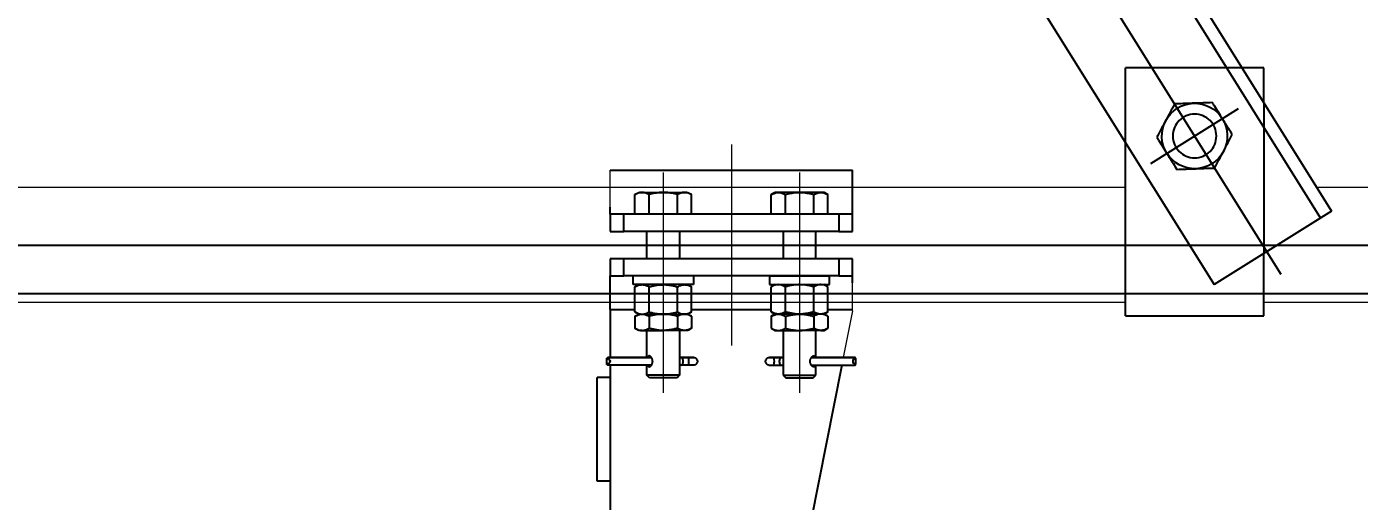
# Model space of a CAD drawing. Header units: millimetres. Extents: x -37020 to 35906, y -101 to 52234.
# Drawn here: x -124.8171 to -124.328, y 425.6242 to 425.7983 of the extents above; entities that cross this region are included whole.
import ezdxf

# ---------------------------------------------------------------- set-up
doc = ezdxf.new("R2010")
doc.units = ezdxf.units.MM
doc.header["$PDMODE"] = 35
doc.header["$PDSIZE"] = 1
doc.linetypes.add('CENTER', pattern=[50.800000000000004, 31.75, -6.35, 6.35, -6.35])
doc.linetypes.add('HIDDEN', pattern=[9.524999999999999, 6.35, -3.175])
for name, color, linetype in [('Catenaria', 2, 'Continuous'), ('CI-Proyecciones', 1, 'HIDDEN'), ('galibo', 41, 'Continuous'), ('GE-Cotas', 1, 'Continuous'), ('Layer1', 1, 'Continuous')]:
    doc.layers.add(name, color=color, linetype=linetype)
doc.styles.add('Romans', font='romans.shx', dxfattribs={"width": 0.8})
doc.dimstyles.new('COTAS GENERAL', dxfattribs={"dimscale": 0.1, "dimtxt": 2.5, "dimasz": 2.5, "dimexe": 1, "dimexo": 1, "dimgap": 1.25, "dimtad": 1, "dimzin": 1, "dimdsep": 46, "dimtxsty": 'Romans', "dimcen": 1, "dimclrd": 2, "dimclre": 1, "dimclrt": 3, "dimaunit": 1, "dimadec": 3, "dimazin": 0, "dimtfac": 1, "dimtix": 1, "dimtmove": 0, "dimatfit": 0, "dimfxl": 1, "dimtolj": 1, "dimarcsym": 0})

# ---------------------------------------------------------------- blocks, each defined once
blk = doc.blocks.new('galibo TA')
at = {"layer": 'galibo', "linetype": 'HIDDEN'}
blk.add_line((1.209999999031425, 5.700000001117587), (0, 5.700000001117587), dxfattribs=at)
blk = doc.blocks.new('*D298')
at = {"layer": 'Defpoints', "color": 0, "transparency": 16777216}
for p in [(-126.8620029449, 427.7739918884645), (-126.3949906184222, 427.6854628782409), (-124.3305235242427, 420.0004132785378)]:
    blk.add_point(p, dxfattribs=at)
at = {"layer": 'GE-Cotas', "color": 1, "lineweight": -2, "transparency": 16777216}
for p, q in [((-126.6620029449, 427.7739918884645), (-127.3965267544238, 427.7739918884645)), ((-126.5949906184222, 427.6854628782409), (-126.6620029449, 427.7739918884645)), ((-126.4449906184222, 427.6854628782409), (-126.5949906184222, 427.6854628782409))]:
    blk.add_line(p, q, dxfattribs=at)
at = {"layer": 'GE-Cotas', "color": 3, "linetype": 'Continuous', "transparency": 16777216, "insert": (-127.1605148496619, 427.8989918884645), "char_height": 0.125, "attachment_point": 5, "style": 'Romans'}
blk.add_mtext('\\A1;+7685', dxfattribs=at)
blk = doc.blocks.new('*D299')
at = {"layer": 'Defpoints', "color": 0, "transparency": 16777216}
for p in [(-126.9283814129122, 428.0148249539998), (-126.4544368758018, 427.9210333963077), (-124.3305235242427, 420.0004132785378)]:
    blk.add_point(p, dxfattribs=at)
at = {"layer": 'GE-Cotas', "color": 1, "lineweight": -2, "transparency": 16777216}
for p, q in [((-126.7283814129122, 428.0148249539998), (-127.4337385557693, 428.0148249539998)), ((-126.6544368758018, 427.9210333963077), (-126.7283814129122, 428.0148249539998)), ((-126.5044368758018, 427.9210333963077), (-126.6544368758018, 427.9210333963077))]:
    blk.add_line(p, q, dxfattribs=at)
at = {"layer": 'GE-Cotas', "color": 3, "linetype": 'Continuous', "transparency": 16777216, "insert": (-127.2123099843408, 428.1398249539998), "char_height": 0.125, "attachment_point": 5, "style": 'Romans'}
blk.add_mtext('\\A1;+7921', dxfattribs=at)
blk = doc.blocks.new('*D300')
at = {"layer": 'Defpoints', "color": 0, "transparency": 16777216}
for p in [(-126.2238546726692, 426.2681842783806), (-126.9374550498494, 425.9405357291444), (-124.3305235242427, 420.0004132785378)]:
    blk.add_point(p, dxfattribs=at)
at = {"layer": 'GE-Cotas', "color": 1, "lineweight": -2, "transparency": 16777216}
for p, q in [((-126.5374550498494, 426.2681842783806), (-126.7374550498494, 425.9405357291444)), ((-126.2738546726692, 426.2681842783806), (-126.5374550498494, 426.2681842783806)), ((-126.7374550498494, 425.9405357291444), (-127.4719788593733, 425.9405357291444))]:
    blk.add_line(p, q, dxfattribs=at)
at = {"layer": 'GE-Cotas', "color": 3, "linetype": 'Continuous', "transparency": 16777216, "insert": (-127.2359669546114, 426.0655357291444), "char_height": 0.125, "attachment_point": 5, "style": 'Romans'}
blk.add_mtext('\\A1;+6268', dxfattribs=at)
blk = doc.blocks.new('p in 2000')
at = {"layer": 'Layer1'}
for p, q in [((-149.5929991255437, 229.5413023641962), (-150.0169345369303, 228.8628638872709)), ((-149.5889708971179, 229.5387852477105), (-150.0129063085045, 228.8603467707852)), ((-149.5499182835696, 229.5143824663923), (-149.9738536949561, 228.835943989467)), ((-149.9920932306316, 228.9154285577391), (-149.9840884853619, 228.9154285577391)), ((-149.9920932306316, 228.9026182874876), (-149.9920932306316, 228.9154285577391)), ((-149.9412932349709, 228.8244185594848), (-149.9412932349709, 228.8880516178628)), ((-149.8411863323875, 228.8642592987393), (-149.8411863323875, 228.8778785586705)), ((-149.7522863325306, 228.8778785586705), (-149.8411863323875, 228.8778785586705)), ((-150.0169345369303, 228.8628638872709), (-149.9738536949561, 228.835943989467)), ((-149.8411863323875, 228.8617785590117), (-149.8411863323875, 228.8642592987393)), ((-149.7522863325306, 228.8617785590117), (-149.7522863325306, 228.8642592987393)), ((-149.8411863323875, 228.8617785590117), (-149.8361863334306, 228.8617785590117)), ((-149.8411863323875, 228.8554285590884), (-149.8411863323875, 228.8617785590117)), ((-149.8361863334306, 228.8617785590117), (-149.7572863314875, 228.8617785590117)), ((-149.8361863334306, 228.8617785590117), (-149.8361863334306, 228.8554285590884)), ((-149.7572863314875, 228.8617785590117), (-149.7522863325306, 228.8617785590117)), ((-149.7572863314875, 228.8554285590884), (-149.7572863314875, 228.8617785590117)), ((-149.7522863325306, 228.8617785590117), (-149.7522863325306, 228.8554285590884)), ((-149.8361863334306, 228.8554285590884), (-149.8411863323875, 228.8554285590884)), ((-149.8361863334306, 228.8554285590884), (-149.7572863314875, 228.8554285590884)), ((-149.7522863325306, 228.8554285590884), (-149.7572863314875, 228.8554285590884)), ((-149.9920932306316, 228.8244185594848), (-149.9920932306316, 228.847358224676)), ((-149.8411863323875, 228.8454285588463), (-149.8361863334306, 228.8454285588463)), ((-149.8411863323875, 228.8390785584574), (-149.8411863323875, 228.8454285588463)), ((-149.8361863334306, 228.8454285588463), (-149.7572863314875, 228.8454285588463)), ((-149.8361863334306, 228.8454285588463), (-149.8361863334306, 228.8390785584574)), ((-149.7572863314875, 228.8454285588463), (-149.7522863325306, 228.8454285588463)), ((-149.7572863314875, 228.8390785584574), (-149.7572863314875, 228.8454285588463)), ((-149.7522863325306, 228.8454285588463), (-149.7522863325306, 228.8390785584574)), ((-149.8411863323875, 228.8365978196611), (-149.8411863323875, 228.8390785584574)), ((-149.8361863334306, 228.8390785584574), (-149.8411863323875, 228.8390785584574)), ((-149.8361863334306, 228.8390785584574), (-149.7572863314875, 228.8390785584574)), ((-149.7522863325306, 228.8390785584574), (-149.7572863314875, 228.8390785584574)), ((-149.7522863325306, 228.8365978196611), (-149.7522863325306, 228.8390785584574)), ((-149.7522863325306, 228.8268170681198), (-149.7522863325306, 228.8365978196611)), ((-149.9412932349709, 228.8244185594848), (-149.9920932306316, 228.8244185594848)), ((-149.8321286367453, 228.8268170681198), (-149.8411863323875, 228.8268170681198)), ((-149.7821286378629, 228.8268170681198), (-149.8113440270548, 228.8268170681198)), ((-149.7522863325306, 228.8268170681198), (-149.7613440281724, 228.8268170681198)), ((-149.7522863325306, 228.8268170681198), (-149.7522863325306, 228.8092020989888)), ((-149.8372307271878, 228.8063550171718), (-149.8258812174775, 228.7490629679636)), ((-149.7522863325306, 228.8063550171718), (-149.7522863325306, 228.7490629679636)), ((-149.7522863325306, 228.8018170696099), (-149.7475263316759, 228.8018170696099)), ((-149.7475263316759, 228.7638170708318), (-149.7475263316759, 228.8018170696099)), ((-149.7522863325306, 228.7638170708318), (-149.7475263316759, 228.7638170708318))]:
    blk.add_line(p, q, dxfattribs=at)
at = {"layer": 'Layer1', "linetype": 'CENTER'}
for p, q in [((-149.998419009203, 228.8396566879859), (-149.5600512995069, 229.5411916702296)), ((-149.9506363007084, 228.8803950785672), (-149.9827501470125, 228.9004620368941)), ((-149.3066002358636, 228.8504285577305), (-150.3714954839901, 228.8504285577305))]:
    blk.add_line(p, q, dxfattribs=at)
at = {"layer": 'Layer1', "linetype": 'HIDDEN'}
for p, q in [((-149.9840884853619, 228.9154285577391), (-149.9412932170893, 228.9154285577391)), ((-149.9412932349709, 228.8880516178628), (-149.9412932349709, 228.9154285577391)), ((-149.9920932306316, 228.9026182874876), (-149.9920932306316, 228.847358224676))]:
    blk.add_line(p, q, dxfattribs=at)
at = {"layer": 'Layer1', "lineweight": 15}
for p, q in [((-149.7967363324591, 228.8872615759709), (-149.7967363324591, 228.8135955418333)), ((-149.8217363319003, 228.8770350955769), (-149.8217363319003, 228.8114822566135)), ((-149.8217363319003, 228.8770350955769), (-149.8217363319003, 228.7961874718038)), ((-149.7717363330179, 228.8770350955769), (-149.7717363330179, 228.7961874718038))]:
    blk.add_line(p, q, dxfattribs=at)
at = {"layer": 'Layer1', "linetype": 'Continuous', "lineweight": 15}
for p, q in [((-149.7522863325306, 228.8642592987393), (-149.7522863325306, 228.8778785586705)), ((-150.2014104322196, 228.8715332587257), (-150.011517312408, 228.8715332587257)), ((-149.9411932349711, 228.8715332587257), (-149.4287680024166, 228.8715332587256)), ((-149.8411863323875, 228.8263125222437), (-149.8411863323875, 228.8365978196611)), ((-150.2014104322196, 228.8293238567357), (-149.9920932306316, 228.8293238567357)), ((-149.9412932349709, 228.8293238567357), (-149.4287680024166, 228.8293238567356)), ((-149.8411863323875, 228.8263125222437), (-149.8377950227549, 228.8092020989888))]:
    blk.add_line(p, q, dxfattribs=at)
at = {"layer": 'Layer1', "linetype": 'Continuous'}
for p, q in [((-149.8321286367453, 228.868924710503), (-149.8307363318998, 228.8697285580801)), ((-149.8321286367453, 228.8617785580804), (-149.8321286367453, 228.868924710503)), ((-149.8307363318998, 228.8697285580801), (-149.8295305605342, 228.8697285580801)), ((-149.8295305605342, 228.8697285580801), (-149.8217363319003, 228.8697285580801)), ((-149.8269324843226, 228.8617785580804), (-149.8269324843226, 228.868924710503)), ((-149.8217363319003, 228.8697285580801), (-149.8139421032659, 228.8697285580801)), ((-149.8165401794775, 228.8617785580804), (-149.8165401794775, 228.868924710503)), ((-149.8139421032659, 228.8697285580801), (-149.8127363319003, 228.8697285580801)), ((-149.8127363319003, 228.8697285580801), (-149.8113440270548, 228.868924710503)), ((-149.8113440270548, 228.8617785580804), (-149.8113440270548, 228.868924710503)), ((-149.7807363330174, 228.8697285580801), (-149.7821286378629, 228.868924710503)), ((-149.7821286378629, 228.8617785580804), (-149.7821286378629, 228.868924710503)), ((-149.7795305616517, 228.8697285580801), (-149.7807363330174, 228.8697285580801)), ((-149.7717363330179, 228.8697285580801), (-149.7795305616517, 228.8697285580801)), ((-149.7769324854401, 228.8617785580804), (-149.7769324854401, 228.868924710503)), ((-149.7639421043835, 228.8697285580801), (-149.7717363330179, 228.8697285580801)), ((-149.7665401805951, 228.8617785580804), (-149.7665401805951, 228.868924710503)), ((-149.7627363330178, 228.8697285580801), (-149.7639421043835, 228.8697285580801)), ((-149.7613440281724, 228.868924710503), (-149.7627363330178, 228.8697285580801)), ((-149.7613440281724, 228.8617785580804), (-149.7613440281724, 228.868924710503)), ((-149.8277363319001, 228.8454285577695), (-149.8277363319001, 228.8554285576915)), ((-149.8157363319, 228.8554285576915), (-149.8157363319, 228.8454285577695)), ((-149.7777363330177, 228.8554285576915), (-149.7777363330177, 228.8454285577695)), ((-149.7657363330175, 228.8454285577695), (-149.7657363330175, 228.8554285576915)), ((-149.8107000318999, 228.8390785580804), (-149.8327726319002, 228.8390785580804)), ((-149.8327726319002, 228.8359035580801), (-149.8327726319002, 228.8390785580804)), ((-149.8107000318999, 228.8390785580804), (-149.8107000318999, 228.8359035580801)), ((-149.7827726330177, 228.8390785580804), (-149.7827726330177, 228.8359035580801)), ((-149.7827726330177, 228.8390785580804), (-149.7607000330175, 228.8390785580804)), ((-149.7607000330175, 228.8359035580801), (-149.7607000330175, 228.8390785580804)), ((-149.8107000318999, 228.8359035580801), (-149.8327726319002, 228.8359035580801)), ((-149.8321286367453, 228.835099710503), (-149.8307363318998, 228.8359035580801)), ((-149.8321286367453, 228.8259074056577), (-149.8321286367453, 228.835099710503)), ((-149.8269324843226, 228.8259074056577), (-149.8269324843226, 228.835099710503)), ((-149.8165401794775, 228.8259074056577), (-149.8165401794775, 228.835099710503)), ((-149.8127363319003, 228.8359035580801), (-149.8113440270548, 228.835099710503)), ((-149.8113440270548, 228.8259074056577), (-149.8113440270548, 228.835099710503)), ((-149.7827726330177, 228.8359035580801), (-149.7607000330175, 228.8359035580801)), ((-149.7807363330174, 228.8359035580801), (-149.7821286378629, 228.835099710503)), ((-149.7821286378629, 228.8259074056577), (-149.7821286378629, 228.835099710503)), ((-149.7769324854401, 228.8259074056577), (-149.7769324854401, 228.835099710503)), ((-149.7665401805951, 228.8259074056577), (-149.7665401805951, 228.835099710503)), ((-149.7613440281724, 228.835099710503), (-149.7627363330178, 228.8359035580801)), ((-149.7613440281724, 228.8259074056577), (-149.7613440281724, 228.835099710503)), ((-149.8307363318998, 228.8251035580801), (-149.8321286367453, 228.8259074056577)), ((-149.8321286367453, 228.824299710503), (-149.8307363318998, 228.8251035580801)), ((-149.8321286367453, 228.824299710503), (-149.8321286367453, 228.8199074056573)), ((-149.8307363318998, 228.8251035580801), (-149.8295305605342, 228.8251035580801)), ((-149.8295305605342, 228.8251035580801), (-149.8217363319003, 228.8251035580801)), ((-149.8269324843226, 228.824299710503), (-149.8269324843226, 228.8199074056573)), ((-149.8217363319003, 228.8251035580801), (-149.8139421032659, 228.8251035580801)), ((-149.8165401794775, 228.824299710503), (-149.8165401794775, 228.8199074056573)), ((-149.8139421032659, 228.8251035580801), (-149.8127363319003, 228.8251035580801)), ((-149.8113440270548, 228.8259074056577), (-149.8127363319003, 228.8251035580801)), ((-149.8127363319003, 228.8251035580801), (-149.8113440270548, 228.824299710503)), ((-149.8113440270548, 228.824299710503), (-149.8113440270548, 228.8199074056573)), ((-149.7821286378629, 228.8259074056577), (-149.7807363330174, 228.8251035580801)), ((-149.7807363330174, 228.8251035580801), (-149.7821286378629, 228.824299710503)), ((-149.7821286378629, 228.824299710503), (-149.7821286378629, 228.8199074056573)), ((-149.7795305616517, 228.8251035580801), (-149.7807363330174, 228.8251035580801)), ((-149.7717363330179, 228.8251035580801), (-149.7795305616517, 228.8251035580801)), ((-149.7769324854401, 228.824299710503), (-149.7769324854401, 228.8199074056573)), ((-149.7639421043835, 228.8251035580801), (-149.7717363330179, 228.8251035580801)), ((-149.7665401805951, 228.824299710503), (-149.7665401805951, 228.8199074056573)), ((-149.7627363330178, 228.8251035580801), (-149.7639421043835, 228.8251035580801)), ((-149.7627363330178, 228.8251035580801), (-149.7613440281724, 228.8259074056577)), ((-149.7613440281724, 228.824299710503), (-149.7627363330178, 228.8251035580801)), ((-149.7613440281724, 228.824299710503), (-149.7613440281724, 228.8199074056573)), ((-149.8307363318998, 228.8191035580802), (-149.8321286367453, 228.8199074056573)), ((-149.8295305605342, 228.8191035580802), (-149.8307363318998, 228.8191035580802)), ((-149.8295305605342, 228.8191035580802), (-149.8217363319003, 228.8191035580802)), ((-149.8277363319001, 228.809206295948), (-149.8277363319001, 228.8191035580802)), ((-149.8139421032659, 228.8191035580802), (-149.8217363319003, 228.8191035580802)), ((-149.8157363319, 228.8191035580802), (-149.8157363319, 228.8027425580803)), ((-149.8127363319003, 228.8191035580802), (-149.8139421032659, 228.8191035580802)), ((-149.8113440270548, 228.8199074056573), (-149.8127363319003, 228.8191035580802)), ((-149.7821286378629, 228.8199074056573), (-149.7807363330174, 228.8191035580802)), ((-149.7807363330174, 228.8191035580802), (-149.7795305616517, 228.8191035580802)), ((-149.7795305616517, 228.8191035580802), (-149.7717363330179, 228.8191035580802)), ((-149.7777363330177, 228.8191035580802), (-149.7777363330177, 228.8027425580803)), ((-149.7639421043835, 228.8191035580802), (-149.7717363330179, 228.8191035580802)), ((-149.7657363330175, 228.809206295948), (-149.7657363330175, 228.8191035580802)), ((-149.7639421043835, 228.8191035580802), (-149.7627363330178, 228.8191035580802)), ((-149.7627363330178, 228.8191035580802), (-149.7613440281724, 228.8199074056573)), ((-149.8424168647674, 228.806613243812), (-149.8424168647674, 228.8089438723481)), ((-149.8260881326968, 228.8092020989888), (-149.8421028241422, 228.8092020989888)), ((-149.8420794300226, 228.809206295948), (-149.8260908475966, 228.809206295948)), ((-149.8157363319, 228.809206295948), (-149.8150194862722, 228.809206295948)), ((-149.8149976174198, 228.8092020989888), (-149.8157363319, 228.8092020989888)), ((-149.8149976174198, 228.8092020989888), (-149.8150194862722, 228.809206295948)), ((-149.8150194862722, 228.809206295948), (-149.812189467439, 228.809206295948)), ((-149.8148507859445, 228.8091120808184), (-149.8149976174198, 228.8092020989888)), ((-149.8121960400389, 228.8092020989888), (-149.8149976174198, 228.8092020989888)), ((-149.8147167292471, 228.808962226199), (-149.8148507859445, 228.8091120808184)), ((-149.8146014625807, 228.8087592592514), (-149.8147167292471, 228.808962226199)), ((-149.8145101580716, 228.8085122872975), (-149.8146014625807, 228.8087592592514)), ((-149.8144469126408, 228.8082323922075), (-149.8145101580716, 228.8085122872975)), ((-149.8144145641721, 228.8079321331428), (-149.8144469126408, 228.8082323922075)), ((-149.8121960400389, 228.8092020989888), (-149.812189467439, 228.809206295948)), ((-149.8104007654627, 228.8092020989888), (-149.8121960400389, 228.8092020989888)), ((-149.812189467439, 228.809206295948), (-149.8104445031675, 228.809206295948)), ((-149.7830718994549, 228.8092020989888), (-149.7812766248788, 228.8092020989888)), ((-149.7812831974787, 228.809206295948), (-149.7830281617501, 228.809206295948)), ((-149.7784531786454, 228.809206295948), (-149.7812831974787, 228.809206295948)), ((-149.7812766248788, 228.8092020989888), (-149.7812831974787, 228.809206295948)), ((-149.7812766248788, 228.8092020989888), (-149.7784750474978, 228.8092020989888)), ((-149.779058100746, 228.8079321331428), (-149.7790257522769, 228.8082323922075)), ((-149.7790257522769, 228.8082323922075), (-149.7789625068461, 228.8085122872975)), ((-149.7789625068461, 228.8085122872975), (-149.7788712023369, 228.8087592592514)), ((-149.7788712023369, 228.8087592592514), (-149.7787559356705, 228.808962226199)), ((-149.7787559356705, 228.808962226199), (-149.7786218789732, 228.8091120808184)), ((-149.7786218789732, 228.8091120808184), (-149.7784750474978, 228.8092020989888)), ((-149.7784750474978, 228.8092020989888), (-149.7784531786454, 228.809206295948)), ((-149.7784750474978, 228.8092020989888), (-149.7777363330177, 228.8092020989888)), ((-149.7777363330177, 228.809206295948), (-149.7784531786454, 228.809206295948)), ((-149.7673845322209, 228.8092020989888), (-149.7513698407755, 228.8092020989888)), ((-149.7513932348951, 228.809206295948), (-149.767381817321, 228.809206295948)), ((-149.7510558001503, 228.806613243812), (-149.7510558001503, 228.8089438723481)), ((-149.8260902492737, 228.8063550171718), (-149.8421028241422, 228.8063550171718)), ((-149.8260930807968, 228.8063508202125), (-149.8420794300226, 228.8063508202125)), ((-149.8277363319001, 228.8027425580803), (-149.8277363319001, 228.8063508202125)), ((-149.8149976174198, 228.8063550171718), (-149.8157363319, 228.8063550171718)), ((-149.8150194862722, 228.8063508202125), (-149.8157363319, 228.8063508202125)), ((-149.8150194862722, 228.8063508202125), (-149.8149976174198, 228.8063550171718)), ((-149.812189467439, 228.8063508202125), (-149.8150194862722, 228.8063508202125)), ((-149.8149976174198, 228.8063550171718), (-149.8148507859445, 228.8064450353421)), ((-149.8121960400389, 228.8063550171718), (-149.8149976174198, 228.8063550171718)), ((-149.8148507859445, 228.8064450353421), (-149.8147167292471, 228.8065948899615)), ((-149.8147167292471, 228.8065948899615), (-149.8146014625807, 228.8067978569092)), ((-149.8146014625807, 228.8067978569092), (-149.8145101580716, 228.807044828863)), ((-149.8145101580716, 228.807044828863), (-149.8144469126408, 228.807324723953)), ((-149.8144469126408, 228.807324723953), (-149.8144145641721, 228.8076249830177)), ((-149.8144145641721, 228.8076249830177), (-149.8144145641721, 228.8079321331428)), ((-149.812189467439, 228.8063508202125), (-149.8121960400389, 228.8063550171718)), ((-149.8104007654627, 228.8063550171718), (-149.8121960400389, 228.8063550171718)), ((-149.8104445031675, 228.8063508202125), (-149.812189467439, 228.8063508202125)), ((-149.7830718994549, 228.8063550171718), (-149.7812766248788, 228.8063550171718)), ((-149.7830281617501, 228.8063508202125), (-149.7812831974787, 228.8063508202125)), ((-149.7812831974787, 228.8063508202125), (-149.7812766248788, 228.8063550171718)), ((-149.7812831974787, 228.8063508202125), (-149.7784531786454, 228.8063508202125)), ((-149.7812766248788, 228.8063550171718), (-149.7784750474978, 228.8063550171718)), ((-149.779058100746, 228.8076249830177), (-149.779058100746, 228.8079321331428)), ((-149.7790257522769, 228.807324723953), (-149.779058100746, 228.8076249830177)), ((-149.7789625068461, 228.807044828863), (-149.7790257522769, 228.807324723953)), ((-149.7788712023369, 228.8067978569092), (-149.7789625068461, 228.807044828863)), ((-149.7787559356705, 228.8065948899615), (-149.7788712023369, 228.8067978569092)), ((-149.7786218789732, 228.8064450353421), (-149.7787559356705, 228.8065948899615)), ((-149.7784750474978, 228.8063550171718), (-149.7786218789732, 228.8064450353421)), ((-149.7784750474978, 228.8063550171718), (-149.7777363330177, 228.8063550171718)), ((-149.7784531786454, 228.8063508202125), (-149.7784750474978, 228.8063550171718)), ((-149.7784531786454, 228.8063508202125), (-149.7777363330177, 228.8063508202125)), ((-149.7673824156439, 228.8063550171718), (-149.7513698407755, 228.8063550171718)), ((-149.7673795841209, 228.8063508202125), (-149.7513932348951, 228.8063508202125)), ((-149.7657363330175, 228.8027425580803), (-149.7657363330175, 228.8063508202125)), ((-149.8157363319, 228.8027425580803), (-149.8277363319001, 228.8027425580803)), ((-149.8267723318998, 228.8017785580804), (-149.8277363319001, 228.8027425580803)), ((-149.8167003319003, 228.8017785580804), (-149.8267723318998, 228.8017785580804)), ((-149.8157363319, 228.8027425580803), (-149.8167003319003, 228.8017785580804)), ((-149.7777363330177, 228.8027425580803), (-149.7657363330175, 228.8027425580803)), ((-149.7777363330177, 228.8027425580803), (-149.7767723330174, 228.8017785580804)), ((-149.7767723330174, 228.8017785580804), (-149.7667003330178, 228.8017785580804)), ((-149.7667003330178, 228.8017785580804), (-149.7657363330175, 228.8027425580803))]:
    blk.add_line(p, q, dxfattribs=at)
at = {"layer": 'Layer1', "linetype": 'HIDDEN'}
blk.add_circle((-149.9666932238605, 228.8904285577304), 0.008, dxfattribs=at)
at = {"layer": 'Layer1', "linetype": 'Continuous'}
for centre, radius, start, end in [((-149.9666932238605, 228.8904285577304), 0.012, 87.99999999624167, 147.9999999876902), ((-149.9666932238605, 228.8904285577304), 0.012, 27.99999999347985, 87.99999999624167), ((-149.9666932238605, 228.8904285577304), 0.012, 147.9999999876902, 207.9999999934798), ((-149.9666932238605, 228.8904285577304), 0.012, 327.9999999876902, 27.99999999347985), ((-149.9666932238605, 228.8904285577304), 0.012, 207.9999999934798, 267.9999999962417), ((-149.9666932238605, 228.8904285577304), 0.012, 267.9999999962417, 327.9999999876902), ((-149.8073792147678, 228.8077785580803), 0.005022775568626001, 163.5357407268025, 196.4642592731975), ((-149.8104445031675, 228.8089762959479), 0.0002299999999999898, 79.03764866064351, 90), ((-149.8106765031674, 228.8077785580803), 0.001450000000000012, 280.9623513662533, 79.03764863374666), ((-149.7827961617503, 228.8077785580803), 0.001450000000000012, 100.9623513662534, 259.0376486337466), ((-149.7830281617501, 228.8089762959479), 0.0002299999999999898, 90, 100.9623513393565), ((-149.7860934501499, 228.8077785580803), 0.005022775568626001, 343.5357407268025, 16.46425927319748), ((-149.8104445031675, 228.8065808202122), 0.0002300000000000002, 270, 280.9623513393565), ((-149.7830281617501, 228.8065808202122), 0.0002300000000000002, 259.0376486606435, 270)]:
    blk.add_arc(centre, radius, start, end, dxfattribs=at)
at = {"layer": 'Layer1', "linetype": 'Continuous', "extrusion": (0, 0, -1)}
for centre, major_axis, ratio, start_param, end_param in [((-149.8419553394759, 228.8077785580803), (1.039991425672866e-14, 0.001450000000003074), 0.5348730457427162, -0.6373676366212608, -0.1913291252886118), ((-149.8441386474359, 228.8077785580803), (0.002893353795624534, 1.771609720988949e-19), 0.5011485294998178, -0.9334286901803795, 0.9334286901803798), ((-149.8420794300226, 228.8089762959479), (-1.256304554473561e-15, 0.0002299999999995635), 0.5348730457384715, -0.1913291252645533, 1.021205342510711e-11), ((-149.8419553394759, 228.8077785580803), (-1.49230517833994e-14, 0.001450000000003885), 0.5348730457459323, 3.332921778882963, 3.778960290213478), ((-149.8420794300226, 228.8065808202122), (1.256269579996173e-15, 0.0002299999999995634), 0.5348730457384714, 3.141592653579581, 3.332921778854346)]:
    blk.add_ellipse(centre, major_axis=major_axis, ratio=ratio, start_param=start_param, end_param=end_param, dxfattribs=at)
at = {"layer": 'Layer1', "linetype": 'Continuous'}
for centre, major_axis, ratio, start_param, end_param in [((-149.7493340174818, 228.8077785580803), (-0.002893353795624534, 1.771609720988949e-19), 0.5011485294998178, -0.9334286901803795, 0.9334286901803798), ((-149.7513932348951, 228.8089762959479), (1.256304554473561e-15, 0.0002299999999995635), 0.5348730457384715, -0.1913291252645533, 1.021205342510711e-11), ((-149.7515173254418, 228.8077785580803), (-1.039991425672866e-14, 0.001450000000003074), 0.5348730457427162, -0.6373676366212608, -0.1913291252886118), ((-149.7513932348951, 228.8065808202122), (-1.256269579996173e-15, 0.0002299999999995634), 0.5348730457384714, 3.141592653579581, 3.332921778854346), ((-149.7515173254418, 228.8077785580803), (1.49230517833994e-14, 0.001450000000003885), 0.5348730457459323, 3.332921778882963, 3.778960290213478)]:
    blk.add_ellipse(centre, major_axis=major_axis, ratio=ratio, start_param=start_param, end_param=end_param, dxfattribs=at)
for points, knots in [([(-149.9768697980083, 228.8967875940515), (-149.9763835256861, 228.8975657924392), (-149.9754036539806, 228.8991339149638), (-149.9741803633777, 228.9010915891544), (-149.9734515209869, 228.9022579807992), (-149.9731984084527, 228.9026630455272)], [0, 0, 0, 0, 0.39136865632251, 0.7886343828554023, 1, 1, 1, 1]), ([(-149.9731984084527, 228.9026630455272), (-149.9720739246216, 228.9026237739685), (-149.9698043365578, 228.9025445107026), (-149.96745816709, 228.9024625884421), (-149.966274424264, 228.9024212551584)], [0, 0, 0, 0, 0.4954572368277783, 1, 1, 1, 1]), ([(-149.966274424264, 228.9024212551584), (-149.9661102882027, 228.902415516421), (-149.9648674133631, 228.9023720614231), (-149.9625240461763, 228.9022902888504), (-149.9604147526109, 228.9022166317849), (-149.9593504416547, 228.9021794657769)], [0, 0, 0, 0, 0.07009669517317975, 0.5307877992484209, 1, 1, 1, 1]), ([(-149.9593504416547, 228.9021794657769), (-149.9588222126621, 228.9011859916294), (-149.9577560724454, 228.8991808333421), (-149.9566539252399, 228.8971080351588), (-149.9560978470216, 228.8960622239323)], [0, 0, 0, 0, 0.4954592132437465, 1, 1, 1, 1]), ([(-149.9805411875644, 228.8909121425758), (-149.9796116613009, 228.8923996955508), (-149.9784007623446, 228.8943375389617), (-149.9771584663339, 228.8963256281631), (-149.9768697980083, 228.8967875940515)], [0, 0, 0, 0, 0.7676332188987283, 1, 1, 1, 1]), ([(-149.9560978470216, 228.8960622239323), (-149.9560207423673, 228.895917206405), (-149.9554369043134, 228.8948191306571), (-149.9543360850288, 228.8927488039766), (-149.9533452246208, 228.8908852815688), (-149.9528452555477, 228.8899449840623)], [0, 0, 0, 0, 0.07009882687025991, 0.530789782491464, 0.9999999999999999, 0.9999999999999999, 0.9999999999999999, 0.9999999999999999]), ([(-149.9772885929313, 228.8847949007317), (-149.9773656982792, 228.8849399188051), (-149.9779495367792, 228.8860379896472), (-149.9790503920889, 228.8881082976617), (-149.9800412283783, 228.8899718338315), (-149.9805411875644, 228.8909121425758)], [0, 0, 0, 0, 0.07009914222816335, 0.5307877990151687, 1, 1, 1, 1]), ([(-149.9528452555477, 228.8899449840623), (-149.9530983690182, 228.8895399178358), (-149.9538205653365, 228.8883841621308), (-149.9550435841732, 228.8864269228565), (-149.9560234691724, 228.8848587790575), (-149.9565166451033, 228.8840695325866)], [0, 0, 0, 0, 0.2113661542321986, 0.6030807377820873, 1, 1, 1, 1]), ([(-149.9740359998776, 228.8786776598739), (-149.9745642379229, 228.8796711235626), (-149.9756304006622, 228.8816762687387), (-149.9767325243837, 228.8837490792093), (-149.9772885929313, 228.8847949007317)], [0, 0, 0, 0, 0.4954572370511186, 1, 1, 1, 1]), ([(-149.9565166451033, 228.8840695325866), (-149.9568053134288, 228.8836075666981), (-149.9580476094396, 228.8816194774967), (-149.9592585083959, 228.8796816340859), (-149.9601880346594, 228.8781940811108)], [0, 0, 0, 0, 0.2323667811012716, 1, 1, 1, 1]), ([(-149.9671120156889, 228.8784358695056), (-149.9672761575606, 228.8784415995628), (-149.9685190397125, 228.8784849875532), (-149.9708624055541, 228.8785668229783), (-149.9729716935429, 228.8786404892725), (-149.9740359998776, 228.8786776598739)], [0, 0, 0, 0, 0.0700990245693418, 0.530789771519508, 1, 1, 1, 1]), ([(-149.9601880346594, 228.8781940811108), (-149.9613125176992, 228.8782333520984), (-149.963582104683, 228.8783126142293), (-149.9659282731189, 228.8783945363056), (-149.9671120156889, 228.8784358695056)], [0, 0, 0, 0, 0.4954571241761852, 1, 1, 1, 1]), ([(-149.8295305605342, 228.8697285580801), (-149.8295921494449, 228.8697276531338), (-149.8298562648159, 228.8697237723981), (-149.8303225436442, 228.8696628863944), (-149.8309285475651, 228.8694968582344), (-149.8315318445455, 228.8692522020951), (-149.8319296931917, 228.8690338814025), (-149.8321286367453, 228.868924710503)], [0, 0, 0, 0, 0.07005589140427199, 0.3004248255043466, 0.5308296948943553, 0.7653921689617876, 1, 1, 1, 1]), ([(-149.8269324843226, 228.868924710503), (-149.8271425785973, 228.869039782583), (-149.8275627189117, 228.869269900324), (-149.8282082129611, 228.8695229812028), (-149.8288649453887, 228.869695006911), (-149.8293087020296, 228.8697173750228), (-149.8295305605342, 228.8697285580801)], [0, 0, 0, 0, 0.2477111816679853, 0.4953654927331224, 0.7477052806358122, 0.9999999999999999, 0.9999999999999999, 0.9999999999999999, 0.9999999999999999]), ([(-149.8217363319003, 228.8697285580801), (-149.8220871024222, 228.8697215820488), (-149.8227886695325, 228.8697076294683), (-149.8238417565352, 228.8695985832022), (-149.8248913591686, 228.86942805544), (-149.8259248131047, 228.8692035591452), (-149.8266003001557, 228.8690166344385), (-149.8269324843226, 228.868924710503)], [0, 0, 0, 0, 0.1994570499693074, 0.3989289220646544, 0.6014541871319647, 0.8040071844687409, 1, 1, 1, 1]), ([(-149.8165401794775, 228.868924710503), (-149.8171998125825, 228.8691005968512), (-149.8181926962528, 228.8693653420286), (-149.8195470485856, 228.8695857309653), (-149.8206175479148, 228.8697047575537), (-149.8213492614362, 228.8697203237106), (-149.8217363319003, 228.8697285580801)], [0, 0, 0, 0, 0.3879448008199223, 0.58393682012908, 0.7799059833650954, 1, 1, 1, 1]), ([(-149.8139421032659, 228.8697285580801), (-149.8140036921767, 228.8697276531338), (-149.8142678075477, 228.8697237723981), (-149.8147340863764, 228.8696628863944), (-149.8153400902969, 228.8694968582344), (-149.8159433872773, 228.8692522020951), (-149.8163412359234, 228.8690338814025), (-149.8165401794775, 228.868924710503)], [0, 0, 0, 0, 0.07005589140426854, 0.3004248255043437, 0.5308296948943534, 0.7653921689617866, 1, 1, 1, 1]), ([(-149.8113440270548, 228.868924710503), (-149.8115541213291, 228.869039782583), (-149.8119742616435, 228.869269900324), (-149.8126197556929, 228.8695229812028), (-149.8132764881205, 228.869695006911), (-149.8137202447614, 228.8697173750228), (-149.8139421032659, 228.8697285580801)], [0, 0, 0, 0, 0.247711181667985, 0.495365492733121, 0.7477052806358114, 1, 1, 1, 1]), ([(-149.7821286378629, 228.868924710503), (-149.7819185435886, 228.869039782583), (-149.7814984032742, 228.869269900324), (-149.7808529092248, 228.8695229812028), (-149.7801961767971, 228.869695006911), (-149.7797524201563, 228.8697173750228), (-149.7795305616517, 228.8697285580801)], [0, 0, 0, 0, 0.247711181667985, 0.495365492733121, 0.7477052806358114, 1, 1, 1, 1]), ([(-149.7795305616517, 228.8697285580801), (-149.779468972741, 228.8697276531338), (-149.77920485737, 228.8697237723981), (-149.7787385785412, 228.8696628863944), (-149.7781325746208, 228.8694968582344), (-149.7775292776404, 228.8692522020951), (-149.7771314289942, 228.8690338814025), (-149.7769324854401, 228.868924710503)], [0, 0, 0, 0, 0.07005589140426854, 0.3004248255043437, 0.5308296948943534, 0.7653921689617866, 1, 1, 1, 1]), ([(-149.7769324854401, 228.868924710503), (-149.7762728523356, 228.8691005968512), (-149.7752799686649, 228.8693653420286), (-149.7739256163321, 228.8695857309653), (-149.7728551170029, 228.8697047575537), (-149.7721234034815, 228.8697203237106), (-149.7717363330179, 228.8697285580801)], [0, 0, 0, 0, 0.3879448008199223, 0.58393682012908, 0.7799059833650954, 1, 1, 1, 1]), ([(-149.7717363330179, 228.8697285580801), (-149.7713855624955, 228.8697215820488), (-149.7706839953852, 228.8697076294683), (-149.7696309083825, 228.8695985832022), (-149.7685813057491, 228.86942805544), (-149.767547851813, 228.8692035591452), (-149.766872364762, 228.8690166344385), (-149.7665401805951, 228.868924710503)], [0, 0, 0, 0, 0.1994570499693074, 0.3989289220646544, 0.6014541871319647, 0.8040071844687409, 1, 1, 1, 1]), ([(-149.7665401805951, 228.868924710503), (-149.7663300863204, 228.869039782583), (-149.765909946006, 228.869269900324), (-149.7652644519565, 228.8695229812028), (-149.7646077195289, 228.869695006911), (-149.7641639628881, 228.8697173750228), (-149.7639421043835, 228.8697285580801)], [0, 0, 0, 0, 0.2477111816679853, 0.4953654927331224, 0.7477052806358122, 0.9999999999999999, 0.9999999999999999, 0.9999999999999999, 0.9999999999999999]), ([(-149.7639421043835, 228.8697285580801), (-149.7638805154728, 228.8697276531338), (-149.7636164001018, 228.8697237723981), (-149.7631501212735, 228.8696628863944), (-149.7625441173526, 228.8694968582344), (-149.7619408203721, 228.8692522020951), (-149.761542971726, 228.8690338814025), (-149.7613440281724, 228.868924710503)], [0, 0, 0, 0, 0.07005589140427199, 0.3004248255043466, 0.5308296948943553, 0.7653921689617876, 1, 1, 1, 1]), ([(-149.8321286367453, 228.835099710503), (-149.8319189206512, 228.8352146154261), (-149.8314987884677, 228.8354448088038), (-149.8308539955623, 228.8356974161674), (-149.8301969351272, 228.8358705307991), (-149.8297531586767, 228.8358925255297), (-149.8295305605342, 228.8359035580801)], [0, 0, 0, 0, 0.2472686137512649, 0.4953625653849102, 0.7468740051198237, 1, 1, 1, 1]), ([(-149.8295305605342, 228.8359035580801), (-149.8294689730186, 228.8359026396692), (-149.8291379235228, 228.8358977029615), (-149.8286716161354, 228.8358246710945), (-149.8281385010008, 228.8356662198252), (-149.8275998931507, 228.8354606567003), (-149.8272015432047, 228.8352452221838), (-149.8269324843226, 228.835099710503)], [0, 0, 0, 0, 0.0700594622989529, 0.3765884938180509, 0.5308210786967795, 0.6831008584233917, 1, 1, 1, 1]), ([(-149.8269324843226, 228.835099710503), (-149.8265130521339, 228.8352146154261), (-149.8256727877673, 228.8354448088038), (-149.824383201956, 228.8356974161674), (-149.8230690810863, 228.8358705307991), (-149.8221815281853, 228.8358925255297), (-149.8217363319003, 228.8359035580801)], [0, 0, 0, 0, 0.247268613751265, 0.4953625653849105, 0.7468740051198236, 1, 1, 1, 1]), ([(-149.8217363319003, 228.8359035580801), (-149.8216131544899, 228.83590264771), (-149.8210859998711, 228.8358987516557), (-149.8201533973296, 228.8358384616676), (-149.8189420735792, 228.8356720288415), (-149.8177343845103, 228.835427410247), (-149.8169386888488, 228.8352090647726), (-149.8165401794775, 228.835099710503)], [0, 0, 0, 0, 0.07005562129743621, 0.2998126381597896, 0.5308312887040133, 0.765025577630133, 1, 1, 1, 1]), ([(-149.8165401794775, 228.835099710503), (-149.816322017314, 228.8352188241842), (-149.815790798771, 228.8355088625453), (-149.8150853676442, 228.8357583732194), (-149.814434996288, 228.8358853144258), (-149.8141063977654, 228.8358974769793), (-149.8139421032659, 228.8359035580801)], [0, 0, 0, 0, 0.2571981756559962, 0.6262701021121966, 0.8131404674005268, 1, 1, 1, 1]), ([(-149.8139421032659, 228.8359035580801), (-149.8137061597739, 228.8358904977225), (-149.8131502706677, 228.8358597271748), (-149.8122781527848, 228.8355954331259), (-149.8116564392734, 228.8352655016801), (-149.8113440270548, 228.835099710503)], [0, 0, 0, 0, 0.2684065359321948, 0.6323728964502883, 1, 1, 1, 1]), ([(-149.7795305616517, 228.8359035580801), (-149.7797665051438, 228.8358904977225), (-149.78032239425, 228.8358597271748), (-149.7811945121328, 228.8355954331259), (-149.7818162256443, 228.8352655016801), (-149.7821286378629, 228.835099710503)], [0, 0, 0, 0, 0.2684065359321948, 0.6323728964502883, 1, 1, 1, 1]), ([(-149.7769324854401, 228.835099710503), (-149.7771506476036, 228.8352188241842), (-149.7776818661467, 228.8355088625453), (-149.7783872972735, 228.8357583732194), (-149.7790376686297, 228.8358853144258), (-149.7793662671523, 228.8358974769793), (-149.7795305616517, 228.8359035580801)], [0, 0, 0, 0, 0.2571981756559962, 0.6262701021121966, 0.8131404674005268, 1, 1, 1, 1]), ([(-149.7717363330179, 228.8359035580801), (-149.7718595104278, 228.83590264771), (-149.7723866650466, 228.8358987516557), (-149.7733192675881, 228.8358384616676), (-149.7745305913384, 228.8356720288415), (-149.7757382804074, 228.835427410247), (-149.7765339760689, 228.8352090647726), (-149.7769324854401, 228.835099710503)], [0, 0, 0, 0, 0.07005562129743621, 0.2998126381597896, 0.5308312887040133, 0.765025577630133, 1, 1, 1, 1]), ([(-149.7665401805951, 228.835099710503), (-149.7669596127838, 228.8352146154261), (-149.7677998771504, 228.8354448088038), (-149.7690894629617, 228.8356974161674), (-149.7704035838313, 228.8358705307991), (-149.7712911367324, 228.8358925255297), (-149.7717363330179, 228.8359035580801)], [0, 0, 0, 0, 0.247268613751265, 0.4953625653849105, 0.7468740051198236, 1, 1, 1, 1]), ([(-149.7639421043835, 228.8359035580801), (-149.7640036918991, 228.8359026396692), (-149.7643347413953, 228.8358977029615), (-149.7648010487822, 228.8358246710945), (-149.7653341639169, 228.8356662198252), (-149.765872771767, 228.8354606567003), (-149.7662711217129, 228.8352452221838), (-149.7665401805951, 228.835099710503)], [0, 0, 0, 0, 0.0700594622989529, 0.3765884938180509, 0.5308210786967795, 0.6831008584233917, 1, 1, 1, 1]), ([(-149.7613440281724, 228.835099710503), (-149.7615537442665, 228.8352146154261), (-149.76197387645, 228.8354448088038), (-149.7626186693554, 228.8356974161674), (-149.7632757297905, 228.8358705307991), (-149.763719506241, 228.8358925255297), (-149.7639421043835, 228.8359035580801)], [0, 0, 0, 0, 0.2472686137512649, 0.4953625653849102, 0.7468740051198237, 1, 1, 1, 1]), ([(-149.8321286367453, 228.8259074056577), (-149.8319189206512, 228.8257925007346), (-149.8314987884677, 228.8255623073568), (-149.8308539955623, 228.8253096999928), (-149.8301969351272, 228.8251365853615), (-149.8297531586767, 228.825114590631), (-149.8295305605342, 228.8251035580801)], [0, 0, 0, 0, 0.2472686137512649, 0.4953625653849102, 0.7468740051198235, 1, 1, 1, 1]), ([(-149.8321286367453, 228.824299710503), (-149.8319104745823, 228.8244188241842), (-149.8313792560392, 228.8247088625452), (-149.8306738249124, 228.8249583732199), (-149.8300234535562, 228.8250853144258), (-149.8296948550331, 228.8250974769793), (-149.8295305605342, 228.8251035580801)], [0, 0, 0, 0, 0.2571981756559953, 0.6262701021121961, 0.8131404674005265, 1, 1, 1, 1]), ([(-149.8295305605342, 228.8251035580801), (-149.829468971829, 228.8251044684506), (-149.8292053945196, 228.8251083645045), (-149.828739093249, 228.8251686544926), (-149.8281334313736, 228.8253350873191), (-149.8275295868392, 228.8255797059136), (-149.8271317390084, 228.825798051388), (-149.8269324843226, 228.8259074056577)], [0, 0, 0, 0, 0.07005562129744335, 0.299812638159795, 0.5308312887040171, 0.7650255776301353, 1, 1, 1, 1]), ([(-149.8295305605342, 228.8251035580801), (-149.8292946170421, 228.8250904977225), (-149.8287387279355, 228.8250597271748), (-149.8278666100531, 228.8247954331258), (-149.8272448965416, 228.8244655016801), (-149.8269324843226, 228.824299710503)], [0, 0, 0, 0, 0.2684065359321924, 0.6323728964502872, 1, 1, 1, 1]), ([(-149.8269324843226, 228.8259074056577), (-149.8265130521339, 228.8257925007346), (-149.8256727877673, 228.8255623073568), (-149.824383201956, 228.8253096999928), (-149.8230690810863, 228.8251365853615), (-149.8221815281853, 228.825114590631), (-149.8217363319003, 228.8251035580801)], [0, 0, 0, 0, 0.2472686137512646, 0.4953625653849104, 0.7468740051198234, 1, 1, 1, 1]), ([(-149.8217363319003, 228.8251035580801), (-149.8218595093102, 228.82510264771), (-149.822386663929, 228.8250987516557), (-149.8233192664705, 228.8250384616676), (-149.8245305902209, 228.8248720288415), (-149.8257382792898, 228.824627410247), (-149.8265339749513, 228.8244090647726), (-149.8269324843226, 228.824299710503)], [0, 0, 0, 0, 0.07005562129743546, 0.2998126381597889, 0.5308312887040127, 0.7650255776301329, 0.9999999999999999, 0.9999999999999999, 0.9999999999999999, 0.9999999999999999]), ([(-149.8217363319003, 228.8251035580801), (-149.8216131544899, 228.8251044684506), (-149.8210859998711, 228.8251083645045), (-149.8201533973296, 228.8251686544926), (-149.8189420735792, 228.8253350873191), (-149.8177343845103, 228.8255797059136), (-149.8169386888488, 228.825798051388), (-149.8165401794775, 228.8259074056577)], [0, 0, 0, 0, 0.07005562129743621, 0.2998126381597896, 0.5308312887040133, 0.765025577630133, 1, 1, 1, 1]), ([(-149.8165401794775, 228.824299710503), (-149.8169603680261, 228.824414782583), (-149.8178006486549, 228.824644900324), (-149.8190916367542, 228.8248979812028), (-149.8204051016095, 228.825070006911), (-149.8212926148907, 228.8250923750228), (-149.8217363319003, 228.8251035580801)], [0, 0, 0, 0, 0.2477111816679852, 0.4953654927331207, 0.7477052806358113, 1, 1, 1, 1]), ([(-149.8165401794775, 228.8259074056577), (-149.816322017314, 228.825788291976), (-149.815790798771, 228.8254982536149), (-149.8150853676442, 228.8252487429408), (-149.814434996288, 228.8251218017348), (-149.8141063977654, 228.8251096391809), (-149.8139421032659, 228.8251035580801)], [0, 0, 0, 0, 0.2571981756559956, 0.6262701021121965, 0.8131404674005264, 1, 1, 1, 1]), ([(-149.8139421032659, 228.8251035580801), (-149.8140036921767, 228.8251026531338), (-149.8142678075477, 228.8250987723981), (-149.8147340863764, 228.8250378863944), (-149.8153400902969, 228.8248718582344), (-149.8159433872773, 228.8246272020951), (-149.8163412359234, 228.8244088814025), (-149.8165401794775, 228.824299710503)], [0, 0, 0, 0, 0.07005589140427324, 0.3004248255043473, 0.5308296948943556, 0.7653921689617882, 1, 1, 1, 1]), ([(-149.8139421032659, 228.8251035580801), (-149.8137061597739, 228.8251166184376), (-149.8131502706677, 228.8251473889858), (-149.8122781527848, 228.8254116830348), (-149.8116564392734, 228.8257416144801), (-149.8113440270548, 228.8259074056577)], [0, 0, 0, 0, 0.2684065359321932, 0.6323728964502874, 1, 1, 1, 1]), ([(-149.8113440270548, 228.824299710503), (-149.8115537431489, 228.824414615426), (-149.8119738753324, 228.8246448088038), (-149.8126186682378, 228.8248974161674), (-149.8132757286729, 228.8250705307991), (-149.8137195051234, 228.8250925255296), (-149.8139421032659, 228.8251035580801)], [0, 0, 0, 0, 0.247268613751265, 0.4953625653849103, 0.7468740051198235, 1, 1, 1, 1]), ([(-149.7795305616517, 228.8251035580801), (-149.7797665051438, 228.8251166184376), (-149.78032239425, 228.8251473889858), (-149.7811945121328, 228.8254116830348), (-149.7818162256443, 228.8257416144801), (-149.7821286378629, 228.8259074056577)], [0, 0, 0, 0, 0.2684065359321932, 0.6323728964502874, 1, 1, 1, 1]), ([(-149.7821286378629, 228.824299710503), (-149.7819189217688, 228.824414615426), (-149.7814987895852, 228.8246448088038), (-149.7808539966798, 228.8248974161674), (-149.7801969362448, 228.8250705307991), (-149.7797531597942, 228.8250925255296), (-149.7795305616517, 228.8251035580801)], [0, 0, 0, 0, 0.247268613751265, 0.4953625653849103, 0.7468740051198235, 1, 1, 1, 1]), ([(-149.7769324854401, 228.8259074056577), (-149.7771506476036, 228.825788291976), (-149.7776818661467, 228.8254982536149), (-149.7783872972735, 228.8252487429408), (-149.7790376686297, 228.8251218017348), (-149.7793662671523, 228.8251096391809), (-149.7795305616517, 228.8251035580801)], [0, 0, 0, 0, 0.2571981756559956, 0.6262701021121965, 0.8131404674005264, 1, 1, 1, 1]), ([(-149.7795305616517, 228.8251035580801), (-149.779468972741, 228.8251026531338), (-149.77920485737, 228.8250987723981), (-149.7787385785412, 228.8250378863944), (-149.7781325746208, 228.8248718582344), (-149.7775292776404, 228.8246272020951), (-149.7771314289942, 228.8244088814025), (-149.7769324854401, 228.824299710503)], [0, 0, 0, 0, 0.07005589140427324, 0.3004248255043473, 0.5308296948943556, 0.7653921689617882, 1, 1, 1, 1]), ([(-149.7717363330179, 228.8251035580801), (-149.7718595104278, 228.8251044684506), (-149.7723866650466, 228.8251083645045), (-149.7733192675881, 228.8251686544926), (-149.7745305913384, 228.8253350873191), (-149.7757382804074, 228.8255797059136), (-149.7765339760689, 228.825798051388), (-149.7769324854401, 228.8259074056577)], [0, 0, 0, 0, 0.07005562129743621, 0.2998126381597896, 0.5308312887040133, 0.765025577630133, 1, 1, 1, 1]), ([(-149.7769324854401, 228.824299710503), (-149.7765122968916, 228.824414782583), (-149.7756720162627, 228.824644900324), (-149.7743810281634, 228.8248979812028), (-149.7730675633082, 228.825070006911), (-149.772180050027, 228.8250923750228), (-149.7717363330179, 228.8251035580801)], [0, 0, 0, 0, 0.2477111816679852, 0.4953654927331207, 0.7477052806358113, 1, 1, 1, 1]), ([(-149.7665401805951, 228.8259074056577), (-149.7669596127838, 228.8257925007346), (-149.7677998771504, 228.8255623073568), (-149.7690894629617, 228.8253096999928), (-149.7704035838313, 228.8251365853615), (-149.7712911367324, 228.825114590631), (-149.7717363330179, 228.8251035580801)], [0, 0, 0, 0, 0.2472686137512646, 0.4953625653849104, 0.7468740051198234, 1, 1, 1, 1]), ([(-149.7717363330179, 228.8251035580801), (-149.7716131556075, 228.82510264771), (-149.7710860009887, 228.8250987516557), (-149.7701533984471, 228.8250384616676), (-149.7689420746968, 228.8248720288415), (-149.7677343856279, 228.824627410247), (-149.7669386899664, 228.8244090647726), (-149.7665401805951, 228.824299710503)], [0, 0, 0, 0, 0.07005562129743546, 0.2998126381597889, 0.5308312887040127, 0.7650255776301329, 0.9999999999999999, 0.9999999999999999, 0.9999999999999999, 0.9999999999999999]), ([(-149.7639421043835, 228.8251035580801), (-149.7640036930887, 228.8251044684506), (-149.7642672703981, 228.8251083645045), (-149.7647335716686, 228.8251686544926), (-149.765339233544, 228.8253350873191), (-149.7659430780785, 228.8255797059136), (-149.7663409259092, 228.825798051388), (-149.7665401805951, 228.8259074056577)], [0, 0, 0, 0, 0.07005562129744335, 0.299812638159795, 0.5308312887040171, 0.7650255776301353, 1, 1, 1, 1]), ([(-149.7639421043835, 228.8251035580801), (-149.7641780478756, 228.8250904977225), (-149.7647339369822, 228.8250597271748), (-149.7656060548646, 228.8247954331258), (-149.7662277683761, 228.8244655016801), (-149.7665401805951, 228.824299710503)], [0, 0, 0, 0, 0.2684065359321924, 0.6323728964502872, 1, 1, 1, 1]), ([(-149.7613440281724, 228.8259074056577), (-149.7615537442665, 228.8257925007346), (-149.76197387645, 228.8255623073568), (-149.7626186693554, 228.8253096999928), (-149.7632757297905, 228.8251365853615), (-149.763719506241, 228.825114590631), (-149.7639421043835, 228.8251035580801)], [0, 0, 0, 0, 0.2472686137512649, 0.4953625653849102, 0.7468740051198235, 1, 1, 1, 1]), ([(-149.7613440281724, 228.824299710503), (-149.7615621903354, 228.8244188241842), (-149.7620934088785, 228.8247088625452), (-149.7627988400053, 228.8249583732199), (-149.7634492113615, 228.8250853144258), (-149.7637778098845, 228.8250974769793), (-149.7639421043835, 228.8251035580801)], [0, 0, 0, 0, 0.2571981756559953, 0.6262701021121961, 0.8131404674005265, 1, 1, 1, 1]), ([(-149.8321286367453, 228.8199074056573), (-149.8320198206887, 228.8198462990421), (-149.8318021058365, 228.8197240393482), (-149.8312671931661, 228.8194629022622), (-149.8306739222733, 228.8192480209208), (-149.830023436249, 228.8191219300842), (-149.8296948492642, 228.8191096819632), (-149.8295305605342, 228.8191035580802)], [0, 0, 0, 0, 0.128559626895603, 0.2572170053401212, 0.6262795759929742, 0.8131452042036137, 1, 1, 1, 1]), ([(-149.8295305605342, 228.8191035580802), (-149.8292946170421, 228.8191166184378), (-149.8287387279355, 228.819147388986), (-149.8278666100531, 228.8194116830345), (-149.8272448965416, 228.8197416144803), (-149.8269324843226, 228.8199074056573)], [0, 0, 0, 0, 0.2684065359321924, 0.6323728964502872, 1, 1, 1, 1]), ([(-149.8217363319003, 228.8191035580802), (-149.8218595093102, 228.8191044684503), (-149.822386663929, 228.8191083645046), (-149.8233192664705, 228.8191686544928), (-149.8245305902209, 228.8193350873193), (-149.8257382792898, 228.8195797059138), (-149.8265339749513, 228.8197980513882), (-149.8269324843226, 228.8199074056573)], [0, 0, 0, 0, 0.07005562129743546, 0.2998126381597889, 0.5308312887040127, 0.7650255776301329, 0.9999999999999999, 0.9999999999999999, 0.9999999999999999, 0.9999999999999999]), ([(-149.8165401794775, 228.8199074056573), (-149.8169596116662, 228.8197925007343), (-149.8177998760328, 228.8195623073565), (-149.8190894618441, 228.8193096999929), (-149.8204035827137, 228.8191365853612), (-149.8212911356148, 228.8191145906307), (-149.8217363319003, 228.8191035580802)], [0, 0, 0, 0, 0.2472686137512647, 0.49536256538491, 0.7468740051198236, 1, 1, 1, 1]), ([(-149.8139421032659, 228.8191035580802), (-149.8140036919711, 228.8191044684503), (-149.8142672692805, 228.8191083645046), (-149.8147335705511, 228.8191686544928), (-149.8153392324265, 228.8193350873193), (-149.8159430769609, 228.8195797059138), (-149.8163409247917, 228.8197980513882), (-149.8165401794775, 228.8199074056573)], [0, 0, 0, 0, 0.0700556212974392, 0.2998126381597919, 0.5308312887040145, 0.7650255776301341, 1, 1, 1, 1]), ([(-149.8113440270548, 228.8199074056573), (-149.8115537431489, 228.8197925007343), (-149.8119738753324, 228.8195623073565), (-149.8126186682378, 228.8193096999929), (-149.8132757286729, 228.8191365853612), (-149.8137195051234, 228.8191145906307), (-149.8139421032659, 228.8191035580802)], [0, 0, 0, 0, 0.2472686137512646, 0.4953625653849097, 0.7468740051198233, 1, 1, 1, 1]), ([(-149.7821286378629, 228.8199074056573), (-149.7819189217688, 228.8197925007343), (-149.7814987895852, 228.8195623073565), (-149.7808539966798, 228.8193096999929), (-149.7801969362448, 228.8191365853612), (-149.7797531597942, 228.8191145906307), (-149.7795305616517, 228.8191035580802)], [0, 0, 0, 0, 0.2472686137512646, 0.4953625653849097, 0.7468740051198233, 1, 1, 1, 1]), ([(-149.7795305616517, 228.8191035580802), (-149.7794689729465, 228.8191044684503), (-149.7792053956371, 228.8191083645046), (-149.7787390943666, 228.8191686544928), (-149.7781334324912, 228.8193350873193), (-149.7775295879568, 228.8195797059138), (-149.777131740126, 228.8197980513882), (-149.7769324854401, 228.8199074056573)], [0, 0, 0, 0, 0.0700556212974392, 0.2998126381597919, 0.5308312887040145, 0.7650255776301341, 1, 1, 1, 1]), ([(-149.7769324854401, 228.8199074056573), (-149.7765130532515, 228.8197925007343), (-149.7756727888849, 228.8195623073565), (-149.7743832030736, 228.8193096999929), (-149.7730690822039, 228.8191365853612), (-149.7721815293029, 228.8191145906307), (-149.7717363330179, 228.8191035580802)], [0, 0, 0, 0, 0.2472686137512647, 0.49536256538491, 0.7468740051198236, 1, 1, 1, 1]), ([(-149.7717363330179, 228.8191035580802), (-149.7716131556075, 228.8191044684503), (-149.7710860009887, 228.8191083645046), (-149.7701533984471, 228.8191686544928), (-149.7689420746968, 228.8193350873193), (-149.7677343856279, 228.8195797059138), (-149.7669386899664, 228.8197980513882), (-149.7665401805951, 228.8199074056573)], [0, 0, 0, 0, 0.07005562129743546, 0.2998126381597889, 0.5308312887040127, 0.7650255776301329, 0.9999999999999999, 0.9999999999999999, 0.9999999999999999, 0.9999999999999999]), ([(-149.7639421043835, 228.8191035580802), (-149.7641780478756, 228.8191166184378), (-149.7647339369822, 228.819147388986), (-149.7656060548646, 228.8194116830345), (-149.7662277683761, 228.8197416144803), (-149.7665401805951, 228.8199074056573)], [0, 0, 0, 0, 0.2684065359321924, 0.6323728964502872, 1, 1, 1, 1]), ([(-149.7613440281724, 228.8199074056573), (-149.761452844229, 228.8198462990421), (-149.7616705590811, 228.8197240393482), (-149.7622054717516, 228.8194629022622), (-149.7627987426443, 228.8192480209208), (-149.7634492286687, 228.8191219300842), (-149.7637778156535, 228.8191096819632), (-149.7639421043835, 228.8191035580802)], [0, 0, 0, 0, 0.128559626895603, 0.2572170053401212, 0.6262795759929742, 0.8131452042036137, 1, 1, 1, 1]), ([(-149.8274878102419, 228.8063508202125), (-149.8274857121567, 228.8063422682239), (-149.8274629552746, 228.8062495090866), (-149.8274005465549, 228.8061098123007), (-149.8272948986508, 228.8059409527013), (-149.8271643275442, 228.8058306886709), (-149.827012007447, 228.8057753139318), (-149.8268464648298, 228.8057770163731), (-149.8266688999482, 228.8058322580231), (-149.826488346553, 228.8059360618376), (-149.8263060067628, 228.8060883424527), (-149.8261296648824, 228.8062857658573), (-149.8259652534897, 228.8065284316807), (-149.8258242392425, 228.8068094663603), (-149.8257151839019, 228.8071239708305), (-149.8256490570878, 228.8074530304206), (-149.8256279668866, 228.8077903499342), (-149.8256511756134, 228.808115256992), (-149.8257153282023, 228.8084293096403), (-149.8258144768164, 228.8087222074554), (-149.8259464657507, 228.8089951146584), (-149.8261054835942, 228.8092398885923), (-149.8262864061279, 228.8094504618593), (-149.8264778694209, 228.8096146028232), (-149.8266718061703, 228.8097272170316), (-149.8268535406768, 228.8097815678956), (-149.8270204113145, 228.8097798451585), (-149.827164389509, 228.8097253247173), (-149.8272887898018, 228.8096209580625), (-149.8273901310039, 228.8094674103071), (-149.8274554488515, 228.8093265341799), (-149.8274810917104, 228.8092265809404), (-149.8274862957959, 228.809206295948)], [0, 0, 0, 0, 0.003681949824912994, 0.03993626640008072, 0.07607652154151687, 0.113337345625394, 0.1482038721514378, 0.1841659181302023, 0.2177125097819288, 0.2522101436064231, 0.2862344065254103, 0.3211606721039741, 0.3567663011919139, 0.3933730332501199, 0.4294182186932776, 0.4666050709882265, 0.5010226136005572, 0.536512244117507, 0.5698096249546543, 0.6040179759022316, 0.6383955364997683, 0.6736812639915792, 0.7096666261675793, 0.7467055400230498, 0.7823993246467904, 0.8192302365783087, 0.8532698698888608, 0.8883310874893687, 0.9218804705201377, 0.956337796360113, 0.9911389818510583, 1, 1, 1, 1]), ([(-149.7659848546758, 228.8063508202125), (-149.7659869527609, 228.8063422682239), (-149.766009709643, 228.8062495090866), (-149.7660721183628, 228.8061098123007), (-149.7661777662668, 228.8059409527013), (-149.7663083373735, 228.8058306886709), (-149.7664606574707, 228.8057753139318), (-149.7666262000879, 228.8057770163731), (-149.7668037649695, 228.8058322580231), (-149.7669843183647, 228.8059360618376), (-149.7671666581549, 228.8060883424527), (-149.7673430000353, 228.8062857658573), (-149.767507411428, 228.8065284316807), (-149.7676484256752, 228.8068094663603), (-149.7677574810158, 228.8071239708305), (-149.7678236078299, 228.8074530304206), (-149.7678446980311, 228.8077903499342), (-149.7678214893043, 228.808115256992), (-149.7677573367153, 228.8084293096403), (-149.7676581881013, 228.8087222074554), (-149.767526199167, 228.8089951146584), (-149.7673671813235, 228.8092398885923), (-149.7671862587898, 228.8094504618593), (-149.7669947954967, 228.8096146028232), (-149.7668008587474, 228.8097272170316), (-149.7666191242409, 228.8097815678956), (-149.7664522536032, 228.8097798451585), (-149.7663082754087, 228.8097253247173), (-149.7661838751158, 228.8096209580625), (-149.7660825339143, 228.8094674103071), (-149.7660172160662, 228.8093265341799), (-149.7659915732073, 228.8092265809404), (-149.7659863691218, 228.809206295948)], [0, 0, 0, 0, 0.003681949824912994, 0.03993626640008072, 0.07607652154151687, 0.113337345625394, 0.1482038721514378, 0.1841659181302023, 0.2177125097819288, 0.2522101436064231, 0.2862344065254103, 0.3211606721039741, 0.3567663011919139, 0.3933730332501199, 0.4294182186932776, 0.4666050709882265, 0.5010226136005572, 0.536512244117507, 0.5698096249546543, 0.6040179759022316, 0.6383955364997683, 0.6736812639915792, 0.7096666261675793, 0.7467055400230498, 0.7823993246467904, 0.8192302365783087, 0.8532698698888608, 0.8883310874893687, 0.9218804705201377, 0.956337796360113, 0.9911389818510583, 1, 1, 1, 1])]:
    blk.add_open_spline(points, degree=3, knots=knots, dxfattribs=at)

msp = doc.modelspace()

# ---------------------------------------------------------------- block references
at = {"layer": 'Catenaria', "linetype": 'Continuous', "xscale": -1}
msp.add_blockref('p in 2000', (-274.3551818597202, 196.8677557206498, 20.78516284773988), dxfattribs=at)
at = {"layer": 'CI-Proyecciones', "ltscale": 100, "xscale": -1}
msp.add_blockref('galibo TA', (-123.946582528077, 420.0004112706884, 20.78516284773988), dxfattribs=at)

# ---------------------------------------------------------------- dimensions: what is measured, and where the dimension line sits
at = {"layer": 'GE-Cotas'}
for feature_location, offset, picture, middle in [((-126.4544368758018, 427.9210333963077, 20.78516284773988), (-0.4739445371103983, 0.09379155769210001), '*D299', (-127.2123099843408, 428.1398249539998, 20.78516284773988)), ((-126.3949906184222, 427.6854628782409, 20.78516284773988), (-0.4670123264777999, 0.08852901022356718), '*D298', (-127.1605148496619, 427.8989918884645, 20.78516284773988)), ((-126.2238546726692, 426.2681842783806, 20.78516284773988), (-0.7136003771801995, -0.32764854923618714), '*D300', (-127.2359669546114, 426.0655357291444, 20.78516284773988))]:
    dim = msp.add_ordinate_dim(feature_location=feature_location, offset=offset, dtype=0, origin=(-124.3305235242427, 420.0004132785378, 20.78516284773988), text='+<>', dimstyle='COTAS GENERAL', override={"dimscale": 0.05, "dimasz": 2, "dimdec": 0, "dimlfac": 1000, "dimdsep": 44}, dxfattribs=at)
    dim.commit()
    dim.dimension.update_dxf_attribs({"geometry": picture, "text_midpoint": middle})

doc.saveas('drawing.dxf')
